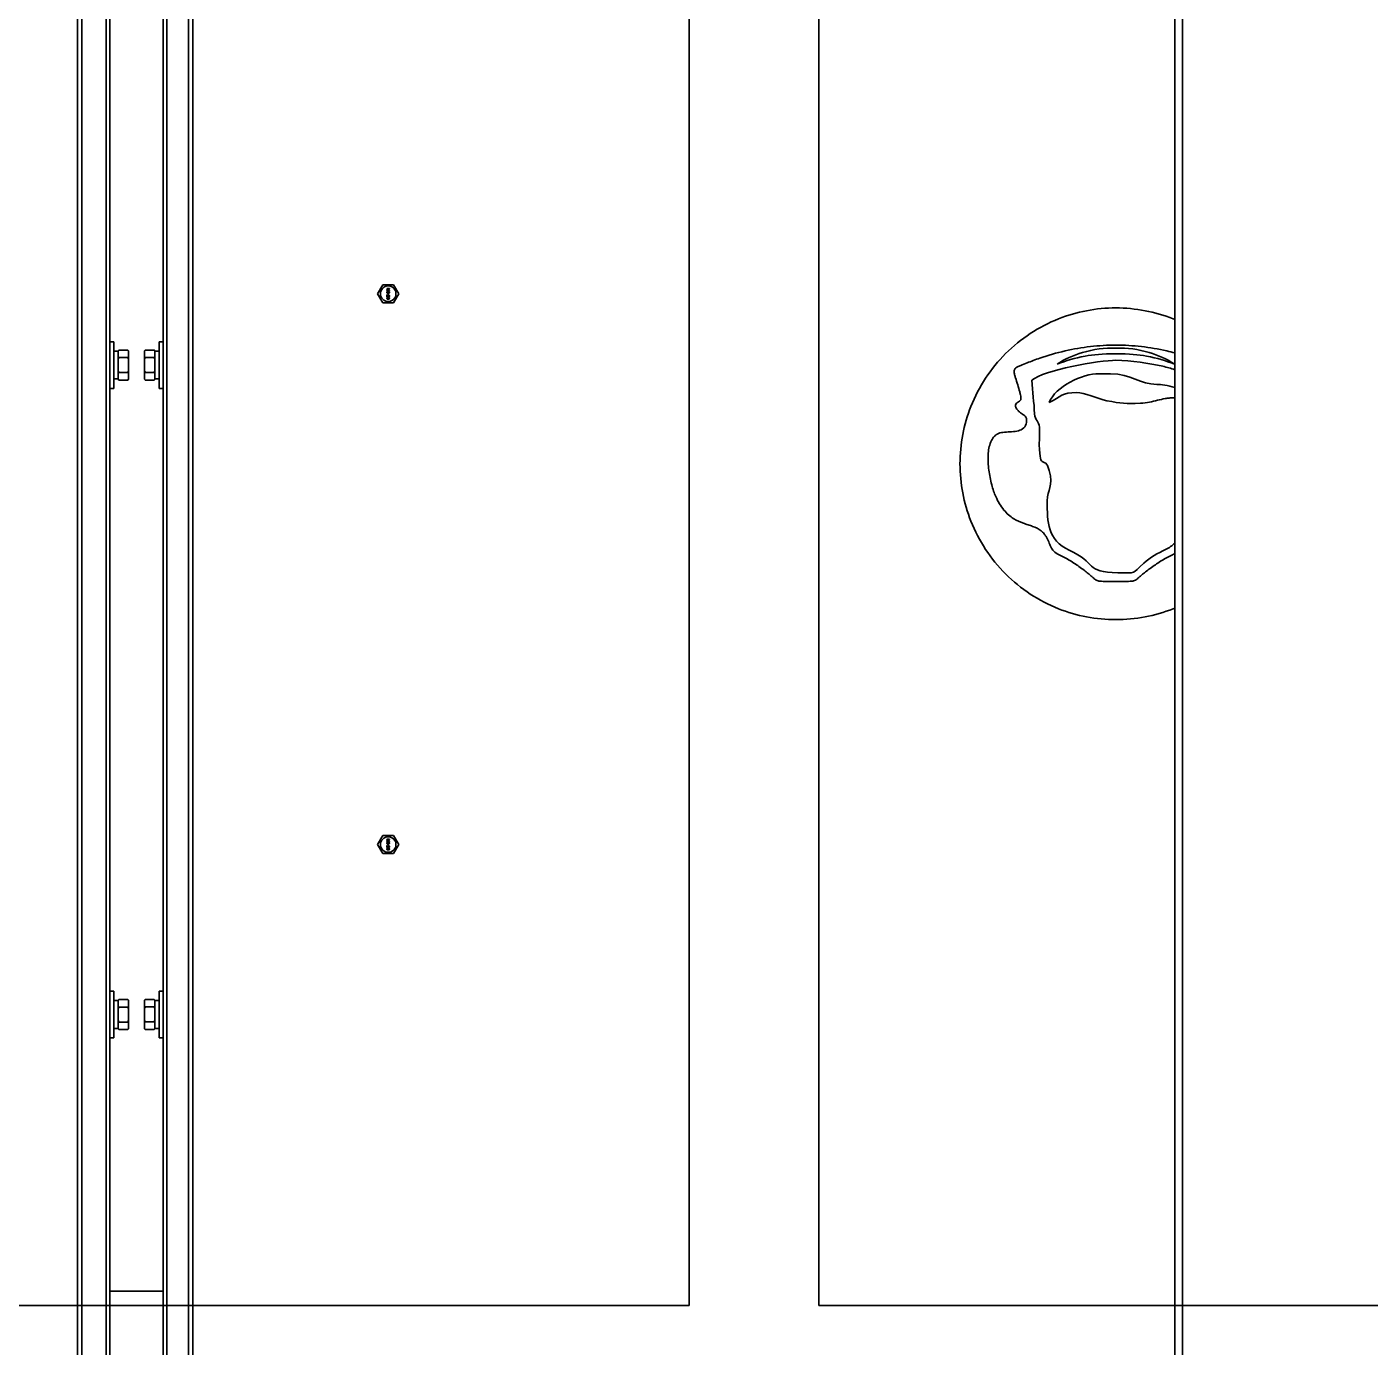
# Model space of a CAD drawing. Header units: millimetres. Extents: x 32496 to 166256, y 3504 to 23939.
# Drawn here: x 66650 to 67167, y 12665 to 13173 of the extents above; entities that cross this region are included whole.
import ezdxf

# ---------------------------------------------------------------- set-up
doc = ezdxf.new("R2010")
doc.units = ezdxf.units.MM
doc.layers.get('0').update_dxf_attribs({"lineweight": 35})

# ---------------------------------------------------------------- blocks, each defined once
blk = doc.blocks.new('DRGTJHYTHRTTR')
at = {"color": 7, "linetype": 'Continuous'}
for p, q in [((48984.04, -50285.69), (48984.04, -49732.69)), ((49034.04, -50285.69), (49034.04, -49732.69)), ((48984.04, -50285.69), (47629.04, -50285.69)), ((50389.04, -50285.69), (49034.04, -50285.69))]:
    blk.add_line(p, q, dxfattribs=at)
blk = doc.blocks.new('8-1250')
at = {"linetype": 'Continuous'}
for p, q in [((-5954.13, -32157.29), (-5954.13, -34666.29)), ((-5951.13, -32157.29), (-5951.13, -34666.29)), ((-6376.53, -34566.29), (-6376.53, -32553.29)), ((-6374.83, -32553.29), (-6374.83, -34566.29)), ((-6333.83, -34566.29), (-6333.83, -32553.29)), ((-6332.13, -32553.29), (-6332.13, -34566.29)), ((-6365.53, -34566.29), (-6365.53, -33570.79)), ((-6342.13, -33570.79), (-6342.13, -34566.29)), ((-6364.13, -33680.92), (-6364.13, -33925.66)), ((-6343.53, -33925.64), (-6343.53, -33680.91)), ((-6261, -33900.85), (-6258.97, -33897.35)), ((-6258.97, -33904.35), (-6261, -33900.85)), ((-6254.93, -33897.35), (-6258.97, -33897.35)), ((-6257.45, -33898.87), (-6257.45, -33898.75)), ((-6257.45, -33898.75), (-6256.45, -33898.75)), ((-6256.67, -33898.87), (-6257.45, -33899.17)), ((-6256.67, -33898.87), (-6257.45, -33898.87)), ((-6257.45, -33899.33), (-6257.45, -33899.17)), ((-6257.45, -33899.33), (-6256.67, -33899.62)), ((-6257.45, -33899.75), (-6257.45, -33899.62)), ((-6257.45, -33899.62), (-6256.67, -33899.62)), ((-6256.45, -33899.75), (-6257.45, -33899.75)), ((-6257.43, -33900.14), (-6257.45, -33900.25)), ((-6257.45, -33900.35), (-6257.45, -33900.25)), ((-6257.45, -33900.35), (-6257.43, -33900.46)), ((-6257.37, -33900.04), (-6257.43, -33900.14)), ((-6257.43, -33900.46), (-6257.37, -33900.56)), ((-6257.28, -33899.98), (-6257.37, -33900.04)), ((-6257.37, -33900.56), (-6257.28, -33900.62)), ((-6257.35, -33899.25), (-6256.45, -33898.94)), ((-6256.45, -33899.56), (-6257.35, -33899.25)), ((-6257.35, -33900.23), (-6257.33, -33900.17)), ((-6257.35, -33900.23), (-6257.35, -33900.37)), ((-6257.33, -33900.44), (-6257.35, -33900.37)), ((-6257.33, -33900.17), (-6257.28, -33900.1)), ((-6257.28, -33900.5), (-6257.33, -33900.44)), ((-6257.18, -33899.94), (-6257.28, -33899.98)), ((-6257.28, -33900.1), (-6257.22, -33900.06)), ((-6257.22, -33900.54), (-6257.28, -33900.5)), ((-6257.28, -33900.62), (-6257.18, -33900.67)), ((-6257.22, -33900.06), (-6257.16, -33900.04)), ((-6257.16, -33900.56), (-6257.22, -33900.54)), ((-6257.03, -33899.92), (-6257.18, -33899.94)), ((-6257.07, -33900.67), (-6257.18, -33900.67)), ((-6257.09, -33900.04), (-6257.16, -33900.04)), ((-6257.16, -33900.56), (-6257.09, -33900.56)), ((-6257.13, -33901), (-6257.13, -33900.96)), ((-6257.13, -33900.96), (-6256.99, -33900.96)), ((-6256.99, -33901), (-6257.13, -33901)), ((-6257.09, -33900.04), (-6257.03, -33900.06)), ((-6257.03, -33900.54), (-6257.09, -33900.56)), ((-6257.07, -33900.83), (-6257.09, -33900.85)), ((-6257.09, -33900.85), (-6256.99, -33900.96)), ((-6256.99, -33901), (-6257.09, -33901.1)), ((-6257.07, -33900.67), (-6256.96, -33900.62)), ((-6256.94, -33900.96), (-6257.07, -33900.83)), ((-6257.07, -33901.12), (-6256.94, -33901)), ((-6257.03, -33899.92), (-6256.88, -33899.92)), ((-6257.03, -33900.06), (-6256.99, -33900.1)), ((-6256.99, -33900.5), (-6257.03, -33900.54)), ((-6256.99, -33900.1), (-6256.94, -33900.17)), ((-6256.94, -33900.44), (-6256.99, -33900.5)), ((-6256.96, -33900.62), (-6256.9, -33900.56)), ((-6256.94, -33900.17), (-6256.92, -33900.23)), ((-6256.92, -33900.37), (-6256.94, -33900.44)), ((-6256.82, -33900.83), (-6256.94, -33900.96)), ((-6256.94, -33901), (-6256.82, -33901.12)), ((-6256.84, -33900.14), (-6256.92, -33900.02)), ((-6256.88, -33900.02), (-6256.92, -33900.02)), ((-6256.92, -33900.37), (-6256.92, -33900.23)), ((-6256.9, -33900.56), (-6256.84, -33900.46)), ((-6256.9, -33900.96), (-6256.79, -33900.85)), ((-6256.9, -33900.96), (-6256.75, -33900.96)), ((-6256.79, -33901.1), (-6256.9, -33901)), ((-6256.75, -33901), (-6256.9, -33901)), ((-6256.73, -33899.94), (-6256.88, -33899.92)), ((-6256.88, -33900.02), (-6256.75, -33900.04)), ((-6256.82, -33900.25), (-6256.84, -33900.14)), ((-6256.84, -33900.46), (-6256.82, -33900.35)), ((-6256.82, -33900.25), (-6256.82, -33900.35)), ((-6256.79, -33900.85), (-6256.82, -33900.83)), ((-6256.75, -33900.04), (-6256.69, -33900.06)), ((-6256.75, -33900.96), (-6256.75, -33901)), ((-6256.62, -33899.98), (-6256.73, -33899.94)), ((-6256.69, -33900.06), (-6256.62, -33900.1)), ((-6256.62, -33900.48), (-6256.69, -33900.52)), ((-6256.69, -33900.62), (-6256.69, -33900.52)), ((-6256.69, -33900.62), (-6256.62, -33900.6)), ((-6256.54, -33900.04), (-6256.62, -33899.98)), ((-6256.62, -33900.1), (-6256.58, -33900.17)), ((-6256.58, -33900.42), (-6256.62, -33900.48)), ((-6256.62, -33900.6), (-6256.54, -33900.54)), ((-6256.58, -33900.17), (-6256.56, -33900.23)), ((-6256.56, -33900.35), (-6256.58, -33900.42)), ((-6256.56, -33900.35), (-6256.56, -33900.23)), ((-6256.48, -33900.14), (-6256.54, -33900.04)), ((-6256.54, -33900.54), (-6256.48, -33900.44)), ((-6256.45, -33900.25), (-6256.48, -33900.14)), ((-6256.48, -33900.44), (-6256.45, -33900.33)), ((-6256.45, -33898.75), (-6256.45, -33898.94)), ((-6256.45, -33899.56), (-6256.45, -33899.75)), ((-6256.45, -33900.25), (-6256.45, -33900.33)), ((-6254.93, -33897.35), (-6252.91, -33900.85)), ((-6252.91, -33900.85), (-6254.93, -33904.35)), ((-6258.97, -33904.35), (-6254.93, -33904.35)), ((-6257.45, -33902.04), (-6257.45, -33901.29)), ((-6257.45, -33901.29), (-6257.35, -33901.29)), ((-6257.35, -33902.04), (-6257.45, -33902.04)), ((-6257.43, -33902.46), (-6257.45, -33902.58)), ((-6257.45, -33902.58), (-6257.43, -33902.71)), ((-6257.37, -33902.35), (-6257.43, -33902.46)), ((-6257.43, -33902.71), (-6257.37, -33902.81)), ((-6257.31, -33902.29), (-6257.37, -33902.35)), ((-6257.37, -33902.81), (-6257.31, -33902.87)), ((-6256.82, -33901.87), (-6257.35, -33901.29)), ((-6257.35, -33901.46), (-6257.35, -33902.04)), ((-6257.35, -33901.46), (-6256.88, -33901.98)), ((-6257.35, -33902.58), (-6257.33, -33902.48)), ((-6257.33, -33902.69), (-6257.35, -33902.58)), ((-6257.33, -33902.48), (-6257.28, -33902.42)), ((-6257.28, -33902.75), (-6257.33, -33902.69)), ((-6257.22, -33902.25), (-6257.31, -33902.29)), ((-6257.31, -33902.87), (-6257.22, -33902.92)), ((-6257.28, -33902.42), (-6257.16, -33902.33)), ((-6257.16, -33902.83), (-6257.28, -33902.75)), ((-6257.16, -33902.23), (-6257.22, -33902.25)), ((-6257.22, -33902.92), (-6257.16, -33902.94)), ((-6257.05, -33902.21), (-6257.16, -33902.23)), ((-6257.16, -33902.33), (-6257.03, -33902.31)), ((-6257.03, -33902.85), (-6257.16, -33902.83)), ((-6257.16, -33902.94), (-6257.05, -33902.96)), ((-6257.09, -33901.1), (-6257.07, -33901.12)), ((-6257.05, -33902.21), (-6256.86, -33902.21)), ((-6256.86, -33902.96), (-6257.05, -33902.96)), ((-6256.88, -33902.31), (-6257.03, -33902.31)), ((-6257.03, -33902.85), (-6256.88, -33902.85)), ((-6256.88, -33901.98), (-6256.82, -33902.02)), ((-6256.88, -33902.31), (-6256.75, -33902.33)), ((-6256.75, -33902.83), (-6256.88, -33902.85)), ((-6256.75, -33902.23), (-6256.86, -33902.21)), ((-6256.86, -33902.96), (-6256.75, -33902.94)), ((-6256.82, -33901.12), (-6256.79, -33901.1)), ((-6256.73, -33901.92), (-6256.82, -33901.87)), ((-6256.82, -33902.02), (-6256.73, -33902.04)), ((-6256.69, -33902.25), (-6256.75, -33902.23)), ((-6256.75, -33902.33), (-6256.62, -33902.42)), ((-6256.62, -33902.75), (-6256.75, -33902.83)), ((-6256.75, -33902.94), (-6256.69, -33902.92)), ((-6256.73, -33901.92), (-6256.69, -33901.92)), ((-6256.69, -33902.04), (-6256.73, -33902.04)), ((-6256.69, -33901.42), (-6256.69, -33901.31)), ((-6256.6, -33901.33), (-6256.69, -33901.31)), ((-6256.69, -33901.42), (-6256.62, -33901.46)), ((-6256.62, -33901.87), (-6256.69, -33901.92)), ((-6256.69, -33902.04), (-6256.6, -33902.02)), ((-6256.6, -33902.29), (-6256.69, -33902.25)), ((-6256.69, -33902.92), (-6256.6, -33902.87)), ((-6256.62, -33901.46), (-6256.58, -33901.52)), ((-6256.58, -33901.81), (-6256.62, -33901.87)), ((-6256.62, -33902.42), (-6256.58, -33902.48)), ((-6256.58, -33902.69), (-6256.62, -33902.75)), ((-6256.52, -33901.42), (-6256.6, -33901.33)), ((-6256.6, -33902.02), (-6256.52, -33901.94)), ((-6256.54, -33902.35), (-6256.6, -33902.29)), ((-6256.6, -33902.87), (-6256.54, -33902.81)), ((-6256.58, -33901.52), (-6256.56, -33901.62)), ((-6256.56, -33901.71), (-6256.58, -33901.81)), ((-6256.58, -33902.48), (-6256.56, -33902.58)), ((-6256.56, -33902.58), (-6256.58, -33902.69)), ((-6256.56, -33901.71), (-6256.56, -33901.62)), ((-6256.48, -33902.46), (-6256.54, -33902.35)), ((-6256.54, -33902.81), (-6256.48, -33902.71)), ((-6256.48, -33901.5), (-6256.52, -33901.42)), ((-6256.52, -33901.94), (-6256.48, -33901.85)), ((-6256.45, -33901.64), (-6256.48, -33901.5)), ((-6256.48, -33901.85), (-6256.45, -33901.73)), ((-6256.45, -33902.58), (-6256.48, -33902.46)), ((-6256.48, -33902.71), (-6256.45, -33902.58)), ((-6256.45, -33901.64), (-6256.45, -33901.73)), ((-6364.13, -33919.29), (-6362.53, -33919.29)), ((-6362.53, -33937.29), (-6362.53, -33919.29)), ((-6345.13, -33919.29), (-6345.13, -33937.29)), ((-6343.53, -33919.29), (-6345.13, -33919.29)), ((-6364.13, -33925.66), (-6364.13, -33930.92)), ((-6362.53, -33922.94), (-6360.93, -33922.94)), ((-6360.93, -33922.82), (-6360.63, -33922.52)), ((-6360.93, -33933.76), (-6360.93, -33922.82)), ((-6360.63, -33922.52), (-6357.23, -33922.52)), ((-6360.63, -33925.4), (-6357.23, -33925.4)), ((-6356.93, -33922.82), (-6357.23, -33922.52)), ((-6356.93, -33933.76), (-6356.93, -33922.82)), ((-6350.73, -33922.82), (-6350.46, -33922.54)), ((-6350.73, -33933.76), (-6350.73, -33922.82)), ((-6350.43, -33922.52), (-6350.46, -33922.54)), ((-6347.03, -33922.52), (-6350.43, -33922.52)), ((-6347.03, -33925.36), (-6350.43, -33925.36)), ((-6347.03, -33922.52), (-6347, -33922.54)), ((-6346.73, -33922.82), (-6347, -33922.54)), ((-6346.73, -33933.76), (-6346.73, -33922.82)), ((-6345.13, -33922.94), (-6346.73, -33922.94)), ((-6343.53, -33930.91), (-6343.53, -33925.64)), ((-6364.13, -33930.92), (-6364.13, -34175.66)), ((-6360.63, -33931.18), (-6357.23, -33931.18)), ((-6347.03, -33931.13), (-6350.43, -33931.13)), ((-6343.53, -34175.64), (-6343.53, -33930.91)), ((-5978.93, -33931.61), (-5983.33, -33931.61)), ((-6362.53, -33933.64), (-6360.93, -33933.64)), ((-6360.93, -33933.76), (-6360.63, -33934.06)), ((-6360.63, -33934.06), (-6357.23, -33934.06)), ((-6356.93, -33933.76), (-6357.23, -33934.06)), ((-6350.73, -33933.76), (-6350.46, -33934.03)), ((-6347.03, -33934.06), (-6350.43, -33934.06)), ((-6346.73, -33933.76), (-6347, -33934.03)), ((-6345.13, -33933.64), (-6346.73, -33933.64)), ((-6364.13, -33937.29), (-6362.53, -33937.29)), ((-6343.53, -33937.29), (-6345.13, -33937.29)), ((-6261, -34112.85), (-6258.98, -34109.35)), ((-6258.98, -34116.35), (-6261, -34112.85)), ((-6254.93, -34109.35), (-6258.98, -34109.35)), ((-6257.45, -34110.87), (-6257.45, -34110.75)), ((-6257.45, -34110.75), (-6256.45, -34110.75)), ((-6256.67, -34110.87), (-6257.45, -34111.17)), ((-6256.67, -34110.87), (-6257.45, -34110.87)), ((-6257.45, -34111.33), (-6257.45, -34111.17)), ((-6257.45, -34111.33), (-6256.67, -34111.62)), ((-6257.45, -34111.75), (-6257.45, -34111.62)), ((-6257.45, -34111.62), (-6256.67, -34111.62)), ((-6256.45, -34111.75), (-6257.45, -34111.75)), ((-6257.43, -34112.14), (-6257.45, -34112.25)), ((-6257.45, -34112.35), (-6257.45, -34112.25)), ((-6257.45, -34112.35), (-6257.43, -34112.46)), ((-6257.37, -34112.04), (-6257.43, -34112.14)), ((-6257.43, -34112.46), (-6257.37, -34112.56)), ((-6257.28, -34111.98), (-6257.37, -34112.04)), ((-6257.37, -34112.56), (-6257.28, -34112.62)), ((-6257.35, -34111.25), (-6256.45, -34110.94)), ((-6256.45, -34111.56), (-6257.35, -34111.25)), ((-6257.35, -34112.23), (-6257.33, -34112.17)), ((-6257.35, -34112.23), (-6257.35, -34112.37)), ((-6257.33, -34112.44), (-6257.35, -34112.37)), ((-6257.33, -34112.17), (-6257.28, -34112.1)), ((-6257.28, -34112.5), (-6257.33, -34112.44)), ((-6257.18, -34111.94), (-6257.28, -34111.98)), ((-6257.28, -34112.1), (-6257.22, -34112.06)), ((-6257.22, -34112.54), (-6257.28, -34112.5)), ((-6257.28, -34112.62), (-6257.18, -34112.67)), ((-6257.22, -34112.06), (-6257.16, -34112.04)), ((-6257.16, -34112.56), (-6257.22, -34112.54)), ((-6257.03, -34111.92), (-6257.18, -34111.94)), ((-6257.07, -34112.67), (-6257.18, -34112.67)), ((-6257.09, -34112.04), (-6257.16, -34112.04)), ((-6257.16, -34112.56), (-6257.09, -34112.56)), ((-6257.14, -34113), (-6257.14, -34112.96)), ((-6257.14, -34112.96), (-6256.99, -34112.96)), ((-6256.99, -34113), (-6257.14, -34113)), ((-6257.09, -34112.04), (-6257.03, -34112.06)), ((-6257.03, -34112.54), (-6257.09, -34112.56)), ((-6257.07, -34112.83), (-6257.09, -34112.85)), ((-6257.09, -34112.85), (-6256.99, -34112.96)), ((-6256.99, -34113), (-6257.09, -34113.1)), ((-6257.07, -34112.67), (-6256.96, -34112.62)), ((-6256.94, -34112.96), (-6257.07, -34112.83)), ((-6257.07, -34113.12), (-6256.94, -34113)), ((-6257.03, -34111.92), (-6256.88, -34111.92)), ((-6257.03, -34112.06), (-6256.99, -34112.1)), ((-6256.99, -34112.5), (-6257.03, -34112.54)), ((-6256.99, -34112.1), (-6256.94, -34112.17)), ((-6256.94, -34112.44), (-6256.99, -34112.5)), ((-6256.96, -34112.62), (-6256.9, -34112.56)), ((-6256.94, -34112.17), (-6256.92, -34112.23)), ((-6256.92, -34112.37), (-6256.94, -34112.44)), ((-6256.82, -34112.83), (-6256.94, -34112.96)), ((-6256.94, -34113), (-6256.82, -34113.12)), ((-6256.84, -34112.14), (-6256.92, -34112.02)), ((-6256.88, -34112.02), (-6256.92, -34112.02)), ((-6256.92, -34112.37), (-6256.92, -34112.23)), ((-6256.9, -34112.56), (-6256.84, -34112.46)), ((-6256.9, -34112.96), (-6256.79, -34112.85)), ((-6256.9, -34112.96), (-6256.75, -34112.96)), ((-6256.79, -34113.1), (-6256.9, -34113)), ((-6256.75, -34113), (-6256.9, -34113)), ((-6256.73, -34111.94), (-6256.88, -34111.92)), ((-6256.88, -34112.02), (-6256.75, -34112.04)), ((-6256.82, -34112.25), (-6256.84, -34112.14)), ((-6256.84, -34112.46), (-6256.82, -34112.35)), ((-6256.82, -34112.25), (-6256.82, -34112.35)), ((-6256.79, -34112.85), (-6256.82, -34112.83)), ((-6256.75, -34112.04), (-6256.69, -34112.06)), ((-6256.75, -34112.96), (-6256.75, -34113)), ((-6256.62, -34111.98), (-6256.73, -34111.94)), ((-6256.69, -34112.06), (-6256.62, -34112.1)), ((-6256.62, -34112.48), (-6256.69, -34112.52)), ((-6256.69, -34112.62), (-6256.69, -34112.52)), ((-6256.69, -34112.62), (-6256.62, -34112.6)), ((-6256.54, -34112.04), (-6256.62, -34111.98)), ((-6256.62, -34112.1), (-6256.58, -34112.17)), ((-6256.58, -34112.42), (-6256.62, -34112.48)), ((-6256.62, -34112.6), (-6256.54, -34112.54)), ((-6256.58, -34112.17), (-6256.56, -34112.23)), ((-6256.56, -34112.35), (-6256.58, -34112.42)), ((-6256.56, -34112.35), (-6256.56, -34112.23)), ((-6256.48, -34112.14), (-6256.54, -34112.04)), ((-6256.54, -34112.54), (-6256.48, -34112.44)), ((-6256.45, -34112.25), (-6256.48, -34112.14)), ((-6256.48, -34112.44), (-6256.45, -34112.33)), ((-6256.45, -34110.75), (-6256.45, -34110.94)), ((-6256.45, -34111.56), (-6256.45, -34111.75)), ((-6256.45, -34112.25), (-6256.45, -34112.33)), ((-6254.93, -34109.35), (-6252.91, -34112.85)), ((-6252.91, -34112.85), (-6254.93, -34116.35)), ((-6258.98, -34116.35), (-6254.93, -34116.35)), ((-6257.45, -34114.04), (-6257.45, -34113.29)), ((-6257.45, -34113.29), (-6257.35, -34113.29)), ((-6257.35, -34114.04), (-6257.45, -34114.04)), ((-6257.43, -34114.46), (-6257.45, -34114.58)), ((-6257.45, -34114.58), (-6257.43, -34114.71)), ((-6257.37, -34114.35), (-6257.43, -34114.46)), ((-6257.43, -34114.71), (-6257.37, -34114.81)), ((-6257.31, -34114.29), (-6257.37, -34114.35)), ((-6257.37, -34114.81), (-6257.31, -34114.87)), ((-6256.82, -34113.87), (-6257.35, -34113.29)), ((-6257.35, -34113.46), (-6257.35, -34114.04)), ((-6257.35, -34113.46), (-6256.88, -34113.98)), ((-6257.35, -34114.58), (-6257.33, -34114.48)), ((-6257.33, -34114.69), (-6257.35, -34114.58)), ((-6257.33, -34114.48), (-6257.28, -34114.42)), ((-6257.28, -34114.75), (-6257.33, -34114.69)), ((-6257.22, -34114.25), (-6257.31, -34114.29)), ((-6257.31, -34114.87), (-6257.22, -34114.92)), ((-6257.28, -34114.42), (-6257.16, -34114.33)), ((-6257.16, -34114.83), (-6257.28, -34114.75)), ((-6257.16, -34114.23), (-6257.22, -34114.25)), ((-6257.22, -34114.92), (-6257.16, -34114.94)), ((-6257.05, -34114.21), (-6257.16, -34114.23)), ((-6257.16, -34114.33), (-6257.03, -34114.31)), ((-6257.03, -34114.85), (-6257.16, -34114.83)), ((-6257.16, -34114.94), (-6257.05, -34114.96)), ((-6257.09, -34113.1), (-6257.07, -34113.12)), ((-6257.05, -34114.21), (-6256.86, -34114.21)), ((-6256.86, -34114.96), (-6257.05, -34114.96)), ((-6256.88, -34114.31), (-6257.03, -34114.31)), ((-6257.03, -34114.85), (-6256.88, -34114.85)), ((-6256.88, -34113.98), (-6256.82, -34114.02)), ((-6256.88, -34114.31), (-6256.75, -34114.33)), ((-6256.75, -34114.83), (-6256.88, -34114.85)), ((-6256.75, -34114.23), (-6256.86, -34114.21)), ((-6256.86, -34114.96), (-6256.75, -34114.94)), ((-6256.82, -34113.12), (-6256.79, -34113.1)), ((-6256.73, -34113.92), (-6256.82, -34113.87)), ((-6256.82, -34114.02), (-6256.73, -34114.04)), ((-6256.69, -34114.25), (-6256.75, -34114.23)), ((-6256.75, -34114.33), (-6256.62, -34114.42)), ((-6256.62, -34114.75), (-6256.75, -34114.83)), ((-6256.75, -34114.94), (-6256.69, -34114.92)), ((-6256.73, -34113.92), (-6256.69, -34113.92)), ((-6256.69, -34114.04), (-6256.73, -34114.04)), ((-6256.69, -34113.42), (-6256.69, -34113.31)), ((-6256.6, -34113.33), (-6256.69, -34113.31)), ((-6256.69, -34113.42), (-6256.62, -34113.46)), ((-6256.62, -34113.87), (-6256.69, -34113.92)), ((-6256.69, -34114.04), (-6256.6, -34114.02)), ((-6256.6, -34114.29), (-6256.69, -34114.25)), ((-6256.69, -34114.92), (-6256.6, -34114.87)), ((-6256.62, -34113.46), (-6256.58, -34113.52)), ((-6256.58, -34113.81), (-6256.62, -34113.87)), ((-6256.62, -34114.42), (-6256.58, -34114.48)), ((-6256.58, -34114.69), (-6256.62, -34114.75)), ((-6256.52, -34113.42), (-6256.6, -34113.33)), ((-6256.6, -34114.02), (-6256.52, -34113.94)), ((-6256.54, -34114.35), (-6256.6, -34114.29)), ((-6256.6, -34114.87), (-6256.54, -34114.81)), ((-6256.58, -34113.52), (-6256.56, -34113.62)), ((-6256.56, -34113.71), (-6256.58, -34113.81)), ((-6256.58, -34114.48), (-6256.56, -34114.58)), ((-6256.56, -34114.58), (-6256.58, -34114.69)), ((-6256.56, -34113.71), (-6256.56, -34113.62)), ((-6256.48, -34114.46), (-6256.54, -34114.35)), ((-6256.54, -34114.81), (-6256.48, -34114.71)), ((-6256.48, -34113.5), (-6256.52, -34113.42)), ((-6256.52, -34113.94), (-6256.48, -34113.85)), ((-6256.45, -34113.64), (-6256.48, -34113.5)), ((-6256.48, -34113.85), (-6256.45, -34113.73)), ((-6256.45, -34114.58), (-6256.48, -34114.46)), ((-6256.48, -34114.71), (-6256.45, -34114.58)), ((-6256.45, -34113.64), (-6256.45, -34113.73)), ((-6364.13, -34169.29), (-6362.53, -34169.29)), ((-6362.53, -34187.29), (-6362.53, -34169.29)), ((-6345.13, -34169.29), (-6345.13, -34187.29)), ((-6343.53, -34169.29), (-6345.13, -34169.29)), ((-6362.53, -34172.94), (-6360.93, -34172.94)), ((-6360.93, -34172.82), (-6360.63, -34172.52)), ((-6360.93, -34183.76), (-6360.93, -34172.82)), ((-6360.63, -34172.52), (-6357.23, -34172.52)), ((-6356.93, -34172.82), (-6357.23, -34172.52)), ((-6356.93, -34183.76), (-6356.93, -34172.82)), ((-6350.73, -34172.82), (-6350.46, -34172.54)), ((-6350.73, -34183.76), (-6350.73, -34172.82)), ((-6350.43, -34172.52), (-6350.46, -34172.54)), ((-6347.03, -34172.52), (-6350.43, -34172.52)), ((-6347.03, -34172.52), (-6347, -34172.54)), ((-6346.73, -34172.82), (-6347, -34172.54)), ((-6346.73, -34183.76), (-6346.73, -34172.82)), ((-6345.13, -34172.94), (-6346.73, -34172.94)), ((-6364.13, -34175.66), (-6364.13, -34180.92)), ((-6360.63, -34175.4), (-6357.23, -34175.4)), ((-6347.03, -34175.36), (-6350.43, -34175.36)), ((-6343.53, -34180.91), (-6343.53, -34175.64)), ((-6364.13, -34180.92), (-6364.13, -34425.66)), ((-6362.53, -34183.64), (-6360.93, -34183.64)), ((-6360.93, -34183.76), (-6360.63, -34184.06)), ((-6360.63, -34181.18), (-6357.23, -34181.18)), ((-6360.63, -34184.06), (-6357.23, -34184.06)), ((-6356.93, -34183.76), (-6357.23, -34184.06)), ((-6350.73, -34183.76), (-6350.46, -34184.03)), ((-6347.03, -34181.13), (-6350.43, -34181.13)), ((-6347.03, -34184.06), (-6350.43, -34184.06)), ((-6346.73, -34183.76), (-6347, -34184.03)), ((-6345.13, -34183.64), (-6346.73, -34183.64)), ((-6343.53, -34425.64), (-6343.53, -34180.91)), ((-6364.13, -34187.29), (-6362.53, -34187.29)), ((-6343.53, -34187.29), (-6345.13, -34187.29)), ((-6343.53, -34284.79), (-6364.13, -34284.79))]:
    blk.add_line(p, q, dxfattribs=at)
for centre in [(-6256.95, -33900.85), (-6256.95, -34112.85)]:
    blk.add_circle(centre, 3, dxfattribs=at)
for centre, radius, start, end in [((-6359.69, -33925.09), 3.56, 39.1364, 39.5013), ((-6358.17, -33931.49), 3.56, 219.1364, 219.5008), ((-6347.91, -33931.47), 3.61, 218.7103, 219.1339), ((-6346.59, -33930.28), 5.39, 224.1246, 224.5652), ((-6350.86, -33930.28), 5.38, 315.4348, 315.8754), ((-6349.54, -33931.47), 3.61, 320.8641, 321.2897), ((-6359.69, -34175.09), 3.56, 39.1364, 39.5013), ((-6358.17, -34181.49), 3.56, 219.1364, 219.5008), ((-6347.91, -34181.47), 3.61, 218.7103, 219.1339), ((-6346.59, -34180.28), 5.39, 224.1246, 224.5652), ((-6350.86, -34180.28), 5.38, 315.4348, 315.8754), ((-6349.54, -34181.47), 3.61, 320.8641, 321.2897)]:
    blk.add_arc(centre, radius, start, end, dxfattribs=at)
for points, knots in [([(-5954.12, -33910.75), (-5954.33, -33910.67), (-5961.53, -33907.77), (-5976.83, -33904.85), (-6000.07, -33909.28), (-6020.45, -33922.67), (-6033.83, -33943.04), (-6036.83, -33958.75), (-6036.83, -33966.29)], [0, 0, 0, 0, 0.005719, 0.198167, 0.390602, 0.599093, 0.807594, 1, 1, 1, 1]), ([(-6011.38, -33950.88), (-6011.3, -33950.6), (-6011.19, -33950.08), (-6011.13, -33949.19), (-6011.38, -33948.29), (-6012.14, -33947.57), (-6013.07, -33947), (-6013.8, -33946.47), (-6014.32, -33945.96), (-6014.75, -33945.5), (-6015.18, -33944.93), (-6015.46, -33944.3), (-6015.5, -33943.59), (-6015.04, -33942.9), (-6014.36, -33942.45), (-6013.75, -33942.04), (-6013.5, -33941.73), (-6013.38, -33941.37), (-6013.39, -33940.65), (-6013.55, -33939.71), (-6014.13, -33937.28), (-6015.09, -33934.5), (-6015.77, -33932.19), (-6015.95, -33931.5), (-6016.02, -33931.11), (-6016.06, -33930.64), (-6015.89, -33929.95), (-6015.29, -33929.27), (-6014.59, -33928.95), (-6013.03, -33928.27), (-6010.27, -33927.13), (-6004.58, -33925.01), (-5996.48, -33922.69), (-5986.74, -33921), (-5976.71, -33920.41), (-5966.97, -33921), (-5959.4, -33922.3), (-5955.17, -33923.35), (-5954.13, -33923.63)], [0, 0, 0, 0, 0.00974, 0.017328, 0.029142, 0.03991, 0.051619, 0.064827, 0.069458, 0.075583, 0.085394, 0.092616, 0.098221, 0.108272, 0.118835, 0.127385, 0.129249, 0.132056, 0.140107, 0.15163, 0.16559, 0.225616, 0.239186, 0.248717, 0.250073, 0.252864, 0.264734, 0.273537, 0.282814, 0.298209, 0.328771, 0.38903, 0.506766, 0.62164, 0.733699, 0.848102, 0.962506, 1, 1, 1, 1]), ([(-5976.83, -33921.81), (-5981.24, -33921.59), (-5988.92, -33922.75), (-5996.57, -33925.94), (-5999.45, -33927.97)], [0, 0, 0, 0, 0.546946, 1, 1, 1, 1]), ([(-5954.2, -33927.97), (-5957.08, -33925.94), (-5964.74, -33922.75), (-5972.42, -33921.59), (-5976.83, -33921.81)], [0, 0, 0, 0, 0.453054, 1, 1, 1, 1]), ([(-6360.93, -33922.85), (-6360.9, -33922.82), (-6360.81, -33922.7), (-6360.71, -33922.59), (-6360.63, -33922.52)], [0, 0, 0, 0, 0.244558, 1, 1, 1, 1]), ([(-6360.63, -33925.4), (-6360.65, -33925.38), (-6360.76, -33925.27), (-6360.86, -33925.16), (-6360.93, -33925.07)], [0, 0, 0, 0, 0.255352, 1, 1, 1, 1]), ([(-6356.94, -33922.83), (-6356.96, -33922.8), (-6357.06, -33922.69), (-6357.15, -33922.59), (-6357.23, -33922.52)], [0, 0, 0, 0, 0.244878, 1, 1, 1, 1]), ([(-6357.23, -33925.4), (-6357.2, -33925.38), (-6357.1, -33925.27), (-6357, -33925.16), (-6356.93, -33925.07)], [0, 0, 0, 0, 0.255353, 1, 1, 1, 1]), ([(-6350.46, -33922.54), (-6350.48, -33922.57), (-6350.57, -33922.66), (-6350.66, -33922.76), (-6350.73, -33922.84)], [0, 0, 0, 0, 0.255063, 1, 1, 1, 1]), ([(-6350.73, -33925.03), (-6350.7, -33925.06), (-6350.61, -33925.17), (-6350.51, -33925.28), (-6350.43, -33925.36)], [0, 0, 0, 0, 0.244408, 1, 1, 1, 1]), ([(-6346.73, -33925.03), (-6346.75, -33925.06), (-6346.85, -33925.17), (-6346.95, -33925.28), (-6347.03, -33925.36)], [0, 0, 0, 0, 0.244408, 1, 1, 1, 1]), ([(-6347, -33922.54), (-6346.97, -33922.57), (-6346.88, -33922.66), (-6346.79, -33922.76), (-6346.73, -33922.84)], [0, 0, 0, 0, 0.255062, 1, 1, 1, 1]), ([(-5999.45, -33927.97), (-5995.75, -33926.57), (-5990.9, -33924.91), (-5981.99, -33923.89), (-5976.83, -33923.98)], [0, 0, 0, 0, 0.592388, 1, 1, 1, 1]), ([(-5976.83, -33923.98), (-5971.66, -33923.89), (-5962.76, -33924.91), (-5957.91, -33926.57), (-5954.2, -33927.97)], [0, 0, 0, 0, 0.407612, 1, 1, 1, 1]), ([(-6360.93, -33931.51), (-6360.9, -33931.48), (-6360.81, -33931.36), (-6360.71, -33931.26), (-6360.63, -33931.18)], [0, 0, 0, 0, 0.244558, 1, 1, 1, 1]), ([(-6356.93, -33931.51), (-6356.95, -33931.48), (-6357.05, -33931.36), (-6357.15, -33931.26), (-6357.23, -33931.18)], [0, 0, 0, 0, 0.244558, 1, 1, 1, 1]), ([(-6350.43, -33931.13), (-6350.45, -33931.16), (-6350.56, -33931.27), (-6350.66, -33931.38), (-6350.73, -33931.47)], [0, 0, 0, 0, 0.255212, 1, 1, 1, 1]), ([(-6347.03, -33931.13), (-6347, -33931.16), (-6346.9, -33931.27), (-6346.8, -33931.38), (-6346.73, -33931.47)], [0, 0, 0, 0, 0.255211, 1, 1, 1, 1]), ([(-6360.63, -33934.06), (-6360.65, -33934.04), (-6360.75, -33933.94), (-6360.85, -33933.83), (-6360.91, -33933.75)], [0, 0, 0, 0, 0.255041, 1, 1, 1, 1]), ([(-6357.23, -33934.06), (-6357.2, -33934.04), (-6357.1, -33933.93), (-6357, -33933.82), (-6356.93, -33933.73)], [0, 0, 0, 0, 0.255353, 1, 1, 1, 1]), ([(-6350.71, -33933.75), (-6350.69, -33933.77), (-6350.61, -33933.87), (-6350.52, -33933.96), (-6350.46, -33934.03)], [0, 0, 0, 0, 0.245496, 1, 1, 1, 1]), ([(-6346.74, -33933.75), (-6346.76, -33933.77), (-6346.85, -33933.87), (-6346.93, -33933.96), (-6347, -33934.03)], [0, 0, 0, 0, 0.245497, 1, 1, 1, 1]), ([(-5954.13, -33940.91), (-5954.3, -33940.9), (-5955, -33940.89), (-5956.31, -33940.96), (-5958.34, -33941.25), (-5960.79, -33941.83), (-5963.8, -33942.59), (-5966.07, -33942.91), (-5967.31, -33942.97)], [0, 0, 0, 0, 0.039517, 0.159577, 0.279638, 0.519759, 0.759879, 1, 1, 1, 1]), ([(-5976.83, -34011.61), (-5978.23, -34011.57), (-5980.08, -34011.58), (-5982.23, -34011.54), (-5983.54, -34011.44), (-5984.45, -34011.1), (-5985.33, -34010.37), (-5986.13, -34009.65), (-5987.23, -34008.69), (-5988.73, -34007.51), (-5991.18, -34005.7), (-5993.83, -34003.91), (-5996.22, -34002.52), (-5997.42, -34001.91), (-5998.1, -34001.59), (-5999.23, -34001.11), (-6000.76, -34000.18), (-6001.96, -33998.3), (-6002.69, -33996.22), (-6003.45, -33994.55), (-6004.51, -33993.12), (-6006.1, -33991.55), (-6008.26, -33990.54), (-6010.61, -33989.77), (-6013.15, -33988.96), (-6016.52, -33987.49), (-6019.61, -33984.7), (-6021.49, -33981.95), (-6022.48, -33980.16), (-6023.24, -33978.6), (-6023.94, -33976.72), (-6024.94, -33973.37), (-6025.86, -33968.69), (-6026.2, -33963.17), (-6025.53, -33958.7), (-6024.16, -33956.28), (-6023.29, -33955.4), (-6022.81, -33955.03), (-6021.94, -33954.49), (-6020.15, -33954.12), (-6017.66, -33954.02), (-6014.03, -33953.78), (-6011.88, -33952.7), (-6011.38, -33950.88)], [0, 0, 0, 0, 0.04303, 0.056782, 0.066696, 0.082315, 0.0904, 0.100996, 0.115402, 0.1349, 0.159393, 0.208526, 0.232675, 0.244095, 0.249579, 0.255459, 0.281839, 0.303165, 0.324171, 0.348006, 0.361374, 0.377952, 0.415929, 0.434762, 0.45443, 0.497892, 0.550156, 0.582457, 0.600823, 0.613142, 0.63598, 0.662561, 0.721332, 0.780271, 0.831196, 0.852931, 0.863275, 0.868388, 0.871153, 0.893969, 0.92083, 0.947692, 1, 1, 1, 1]), ([(-6036.83, -33966.29), (-6036.83, -33973.82), (-6033.83, -33989.53), (-6020.45, -34009.91), (-6000.07, -34023.29), (-5976.83, -34027.73), (-5961.53, -34024.81), (-5954.33, -34021.91), (-5954.12, -34021.83)], [0, 0, 0, 0, 0.192455, 0.400935, 0.609424, 0.801852, 0.994272, 1, 1, 1, 1]), ([(-5954.12, -34000.89), (-5954.42, -34001.07), (-5954.9, -34001.32), (-5955.55, -34001.59), (-5956.23, -34001.91), (-5957.43, -34002.52), (-5959.82, -34003.91), (-5962.47, -34005.7), (-5964.92, -34007.51), (-5966.42, -34008.69), (-5967.52, -34009.65), (-5968.32, -34010.37), (-5969.21, -34011.1), (-5970.12, -34011.44), (-5971.42, -34011.54), (-5973.58, -34011.59), (-5975.43, -34011.57), (-5976.83, -34011.61)], [0, 0, 0, 0, 0.039338, 0.061492, 0.082095, 0.125022, 0.215803, 0.400532, 0.492555, 0.565913, 0.62011, 0.659988, 0.690401, 0.749152, 0.786435, 0.838151, 1, 1, 1, 1]), ([(-6360.93, -34172.85), (-6360.9, -34172.82), (-6360.81, -34172.7), (-6360.71, -34172.59), (-6360.63, -34172.52)], [0, 0, 0, 0, 0.244558, 1, 1, 1, 1]), ([(-6360.63, -34175.4), (-6360.65, -34175.38), (-6360.76, -34175.27), (-6360.86, -34175.16), (-6360.93, -34175.07)], [0, 0, 0, 0, 0.255352, 1, 1, 1, 1]), ([(-6356.94, -34172.83), (-6356.96, -34172.8), (-6357.06, -34172.69), (-6357.15, -34172.59), (-6357.23, -34172.52)], [0, 0, 0, 0, 0.244878, 1, 1, 1, 1]), ([(-6357.23, -34175.4), (-6357.2, -34175.38), (-6357.1, -34175.27), (-6357, -34175.16), (-6356.93, -34175.07)], [0, 0, 0, 0, 0.255353, 1, 1, 1, 1]), ([(-6350.46, -34172.54), (-6350.48, -34172.57), (-6350.57, -34172.66), (-6350.66, -34172.76), (-6350.73, -34172.84)], [0, 0, 0, 0, 0.255063, 1, 1, 1, 1]), ([(-6350.73, -34175.03), (-6350.7, -34175.06), (-6350.61, -34175.17), (-6350.51, -34175.28), (-6350.43, -34175.36)], [0, 0, 0, 0, 0.244408, 1, 1, 1, 1]), ([(-6346.73, -34175.03), (-6346.75, -34175.06), (-6346.85, -34175.17), (-6346.95, -34175.28), (-6347.03, -34175.36)], [0, 0, 0, 0, 0.244408, 1, 1, 1, 1]), ([(-6347, -34172.54), (-6346.97, -34172.57), (-6346.88, -34172.66), (-6346.79, -34172.76), (-6346.73, -34172.84)], [0, 0, 0, 0, 0.255062, 1, 1, 1, 1]), ([(-6360.93, -34181.51), (-6360.9, -34181.48), (-6360.81, -34181.36), (-6360.71, -34181.26), (-6360.63, -34181.18)], [0, 0, 0, 0, 0.244558, 1, 1, 1, 1]), ([(-6360.63, -34184.06), (-6360.65, -34184.04), (-6360.75, -34183.94), (-6360.85, -34183.83), (-6360.91, -34183.75)], [0, 0, 0, 0, 0.255041, 1, 1, 1, 1]), ([(-6356.93, -34181.51), (-6356.95, -34181.48), (-6357.05, -34181.36), (-6357.15, -34181.26), (-6357.23, -34181.18)], [0, 0, 0, 0, 0.244558, 1, 1, 1, 1]), ([(-6357.23, -34184.06), (-6357.2, -34184.04), (-6357.1, -34183.93), (-6357, -34183.82), (-6356.93, -34183.73)], [0, 0, 0, 0, 0.255353, 1, 1, 1, 1]), ([(-6350.43, -34181.13), (-6350.45, -34181.16), (-6350.56, -34181.27), (-6350.66, -34181.38), (-6350.73, -34181.47)], [0, 0, 0, 0, 0.255212, 1, 1, 1, 1]), ([(-6350.71, -34183.75), (-6350.69, -34183.77), (-6350.61, -34183.87), (-6350.52, -34183.96), (-6350.46, -34184.03)], [0, 0, 0, 0, 0.245496, 1, 1, 1, 1]), ([(-6347.03, -34181.13), (-6347, -34181.16), (-6346.9, -34181.27), (-6346.8, -34181.38), (-6346.73, -34181.47)], [0, 0, 0, 0, 0.255211, 1, 1, 1, 1]), ([(-6346.74, -34183.75), (-6346.76, -34183.77), (-6346.85, -34183.87), (-6346.93, -34183.96), (-6347, -34184.03)], [0, 0, 0, 0, 0.245497, 1, 1, 1, 1])]:
    blk.add_open_spline(points, degree=3, knots=knots, dxfattribs=at)
for points in [[(-6360.93, -33926.06), (-6360.84, -33925.84), (-6360.74, -33925.62), (-6360.63, -33925.4)], [(-6356.93, -33926.06), (-6357.02, -33925.84), (-6357.12, -33925.62), (-6357.23, -33925.4)], [(-6350.43, -33925.36), (-6350.54, -33925.57), (-6350.64, -33925.79), (-6350.73, -33926.02)], [(-6347.03, -33925.36), (-6346.92, -33925.57), (-6346.82, -33925.79), (-6346.73, -33926.02)], [(-5976.85, -33926.45), (-5983, -33926.45), (-6004.92, -33930.11), (-6009.14, -33934.15)], [(-5958.78, -33928.77), (-5964.2, -33927.71), (-5970.67, -33926.45), (-5976.85, -33926.45)], [(-6360.63, -33931.18), (-6360.74, -33930.96), (-6360.84, -33930.74), (-6360.93, -33930.52)], [(-6357.23, -33931.18), (-6357.12, -33930.96), (-6357.02, -33930.74), (-6356.93, -33930.52)], [(-6350.73, -33930.47), (-6350.64, -33930.7), (-6350.54, -33930.92), (-6350.43, -33931.13)], [(-6346.73, -33930.47), (-6346.82, -33930.7), (-6346.92, -33930.92), (-6347.03, -33931.13)], [(-6002.44, -33942.71), (-6000.24, -33936.58), (-5989.59, -33931.61), (-5983.33, -33931.61)], [(-5978.93, -33931.61), (-5970.96, -33931.61), (-5967.32, -33935.78), (-5961.11, -33935.74)], [(-5954.13, -33930.13), (-5955.63, -33929.57), (-5957.18, -33929.08), (-5958.78, -33928.77)], [(-6009.14, -33934.15), (-6008.85, -33938.48), (-6008.37, -33942.68), (-6008.11, -33947.08)], [(-5961.11, -33935.74), (-5959.5, -33935.73), (-5956.74, -33936.12), (-5954.12, -33936.95)], [(-5991.85, -33938.83), (-5997.64, -33938.88), (-5997.85, -33940.44), (-6002.44, -33942.71)], [(-5980.3, -33942), (-5983.84, -33941.33), (-5989.14, -33938.81), (-5991.85, -33938.83)], [(-5967.31, -33942.97), (-5973.24, -33943.27), (-5974.57, -33943.1), (-5980.3, -33942)], [(-6008.11, -33947.08), (-6007.95, -33949.69), (-6006.42, -33949.8), (-6006.24, -33952.17)], [(-6006.24, -33952.17), (-6006.1, -33954.01), (-6006.33, -33956.87), (-6006.29, -33958.93)], [(-6006.29, -33958.93), (-6006.07, -33969.73), (-6004.27, -33962.44), (-6002.49, -33968.82)], [(-6002.49, -33968.82), (-6000.68, -33975.26), (-6003.3, -33975.96), (-6003.26, -33980.6)], [(-6003.26, -33980.6), (-6003.18, -33988.73), (-6003.23, -33995.69), (-5994.76, -33999.54)], [(-5957.67, -33999.3), (-5956.28, -33998.62), (-5955.1, -33997.77), (-5954.12, -33996.79)], [(-5994.76, -33999.54), (-5984.16, -34004.36), (-5988.78, -34008.15), (-5976.09, -34008.23)], [(-5966.11, -34004.54), (-5963.64, -34002.23), (-5960.67, -34000.78), (-5957.67, -33999.3)], [(-5976.09, -34008.23), (-5968.68, -34008.27), (-5970.85, -34008.99), (-5966.11, -34004.54)], [(-6360.93, -34176.06), (-6360.84, -34175.84), (-6360.74, -34175.62), (-6360.63, -34175.4)], [(-6356.93, -34176.06), (-6357.02, -34175.84), (-6357.12, -34175.62), (-6357.23, -34175.4)], [(-6350.43, -34175.36), (-6350.54, -34175.57), (-6350.64, -34175.79), (-6350.73, -34176.02)], [(-6347.03, -34175.36), (-6346.92, -34175.57), (-6346.82, -34175.79), (-6346.73, -34176.02)], [(-6360.63, -34181.18), (-6360.74, -34180.96), (-6360.84, -34180.74), (-6360.93, -34180.52)], [(-6357.23, -34181.18), (-6357.12, -34180.96), (-6357.02, -34180.74), (-6356.93, -34180.52)], [(-6350.73, -34180.47), (-6350.64, -34180.7), (-6350.54, -34180.92), (-6350.43, -34181.13)], [(-6346.73, -34180.47), (-6346.82, -34180.7), (-6346.92, -34180.92), (-6347.03, -34181.13)]]:
    blk.add_open_spline(points, degree=3, dxfattribs=at)

msp = doc.modelspace()

# ---------------------------------------------------------------- block references
at = {"color": 6}
msp.add_blockref('8-1250', (73046.131, 46971.457), dxfattribs=at)
msp.add_blockref('DRGTJHYTHRTTR', (17920.951, 62966.819))

doc.saveas('drawing.dxf')
